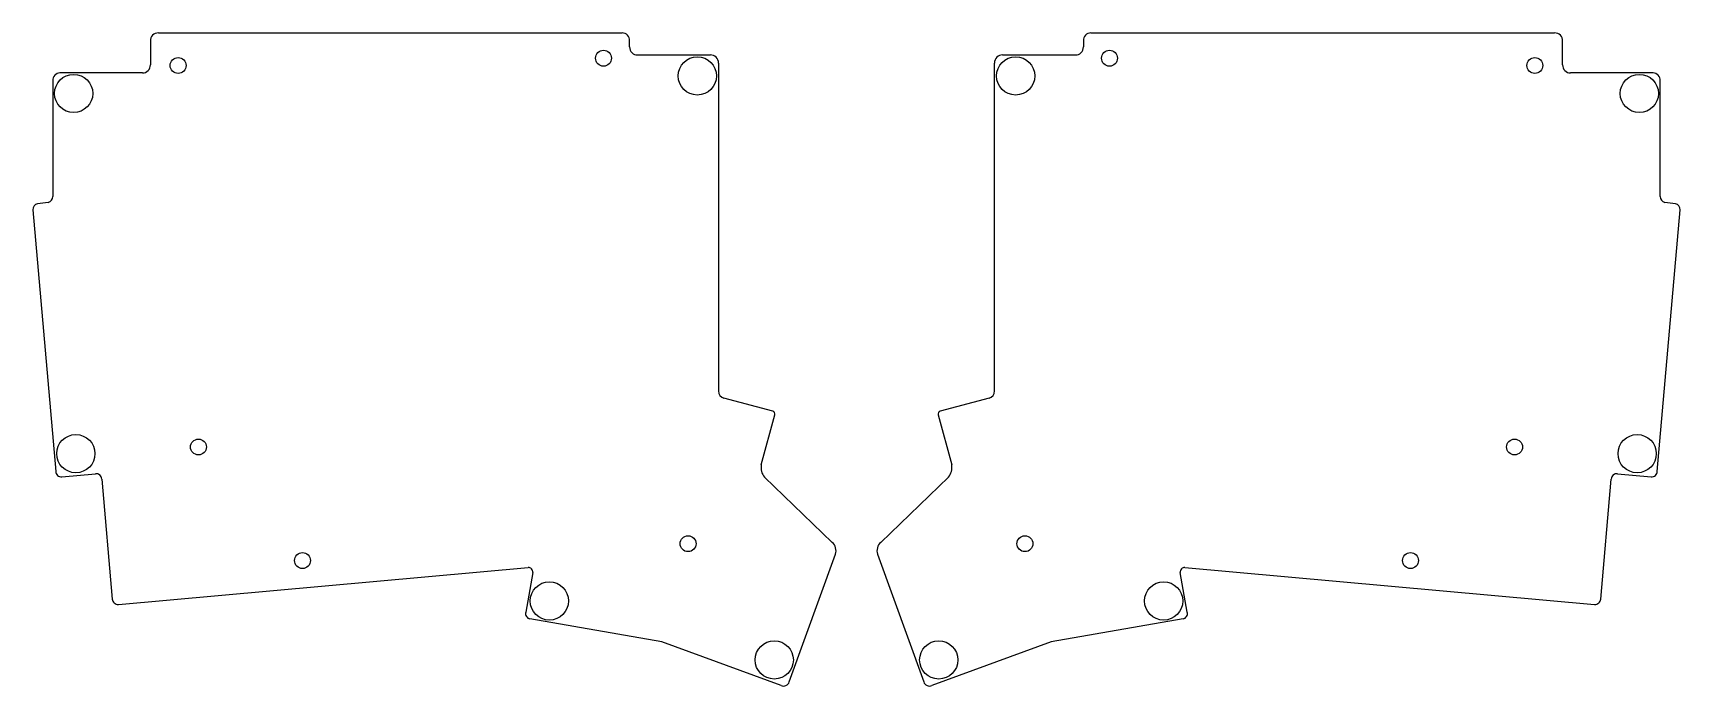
# Model space of a CAD drawing. Extents: x 25 to 253, y -154 to -64.
import ezdxf

# ---------------------------------------------------------------- set-up
doc = ezdxf.new("R2010")
doc.units = 0
doc.layers.add('BLACK', color=7, linetype='CONTINUOUS')

msp = doc.modelspace()

# ---------------------------------------------------------------- linework, layer by layer
at = {"layer": 'BLACK', "linetype": 'CONTINUOUS'}
for p, q in [((42.0393, -63.9255), (106.373, -63.9255)), ((171.385, -63.9255), (235.719, -63.9255)), ((40.9346, -65.0475), (40.9346, -68.3455)), ((107.402, -65.8563), (107.402, -65.009)), ((170.356, -65.009), (170.356, -65.8563)), ((236.824, -68.3455), (236.824, -65.0475)), ((108.507, -66.9794), (118.614, -66.9794)), ((119.734, -68.0991), (119.734, -113.557)), ((158.025, -113.557), (158.025, -68.0991)), ((159.144, -66.9794), (169.251, -66.9794)), ((27.3951, -70.5299), (27.3951, -86.6028)), ((39.8299, -69.4686), (28.3954, -69.4686)), ((249.363, -69.4686), (237.929, -69.4686)), ((250.363, -86.6028), (250.363, -70.5299)), ((24.6491, -88.4533), (27.8024, -124.72)), ((26.7698, -87.4156), (25.2966, -87.6063)), ((249.956, -124.72), (253.109, -88.4533)), ((252.462, -87.6063), (250.989, -87.4156)), ((127.266, -116.378), (120.496, -114.573)), ((157.263, -114.573), (150.492, -116.378)), ((125.677, -123.819), (127.545, -116.886)), ((150.213, -116.886), (152.081, -123.819)), ((28.6494, -125.445), (33.3249, -125.036)), ((126.135, -125.495), (135.524, -134.55)), ((142.234, -134.55), (151.624, -125.495)), ((244.434, -125.036), (249.109, -125.445)), ((34.1951, -125.776), (35.6512, -142.409)), ((242.107, -142.409), (243.563, -125.776)), ((129.538, -153.893), (135.981, -136.201)), ((141.777, -136.201), (148.22, -153.893)), ((36.4915, -143.152), (93.3178, -138.043)), ((93.9645, -138.752), (93.013, -144.241)), ((184.745, -144.241), (183.794, -138.752)), ((184.441, -138.043), (241.267, -143.152)), ((111.86, -148.355), (93.5718, -145.155)), ((184.187, -145.155), (165.899, -148.355)), ((128.421, -154.401), (111.86, -148.355)), ((165.899, -148.355), (149.338, -154.401))]:
    msp.add_line(p, q, dxfattribs=at)
at = {"layer": 'BLACK'}
for centre, radius in [((44.7784, -68.4375), 1.1), ((103.783, -67.4311), 1.1), ((116.801, -69.8784), 2.65), ((160.957, -69.8784), 2.65), ((173.976, -67.4311), 1.1), ((232.98, -68.4375), 1.1), ((30.289, -72.3168), 2.65), ((247.469, -72.3168), 2.65), ((30.5938, -122.253), 2.65), ((47.5978, -121.33), 1.1), ((230.161, -121.33), 1.1), ((247.165, -122.253), 2.65), ((115.517, -134.741), 1.1), ((162.241, -134.741), 1.1), ((62.025, -137.078), 1.1), ((215.733, -137.078), 1.1), ((96.2782, -142.675), 2.65), ((181.48, -142.675), 2.65), ((127.469, -150.854), 2.65), ((150.289, -150.854), 2.65)]:
    msp.add_circle(centre, radius, dxfattribs=at)
for centre, radius, start, end in [((42.0136, -65.0051), 1.0799, -271.362, -177.75), ((106.36, -64.9681), 1.0427, -2.25011, 89.2864), ((171.398, -64.9681), 1.0427, -269.286, -177.75), ((235.745, -65.0051), 1.0799, -2.25004, 91.3617), ((108.482, -65.8987), 1.081, -182.248, -88.6968), ((169.276, -65.8987), 1.081, -91.2979, 2.24801), ((39.8545, -68.388), 1.0809, -91.3056, 2.2536), ((118.642, -68.0712), 1.0921, -1.46358, 91.4712), ((159.116, -68.0711), 1.0921, -271.477, -178.531), ((237.904, -68.388), 1.0809, -182.254, -88.6944), ((28.4474, -70.5197), 1.0523, -267.167, -179.445), ((249.311, -70.5196), 1.0523, -0.56059, 87.1667), ((26.5967, -86.6354), 0.7991, -77.4911, 2.34042), ((251.162, -86.6355), 0.799, -182.348, -102.503), ((25.4047, -88.3599), 0.7613, -261.836, -172.951), ((252.354, -88.3599), 0.7613, -7.04884, 81.8359), ((120.75, -113.589), 1.0167, -181.781, -104.474), ((157.008, -113.589), 1.0167, -75.5201, 1.78131), ((127.177, -116.758), 0.39, -19.1967, 76.8182), ((150.581, -116.758), 0.39, -256.818, -160.803), ((28.5568, -124.696), 0.7548, -178.171, -82.9541), ((33.4246, -125.8), 0.7709, 1.83005, 97.4312), ((127.5, -124.222), 1.8669, -192.479, -137.01), ((150.258, -124.222), 1.8669, -42.9897, 12.4789), ((244.334, -125.8), 0.7709, 82.5688, 178.17), ((249.202, -124.696), 0.7547, -97.0534, -1.82919), ((134.374, -135.757), 1.6679, -15.4227, 46.3818), ((143.385, -135.757), 1.6679, -226.379, -164.578), ((93.3523, -138.661), 0.619, -8.46923, 93.1965), ((184.406, -138.661), 0.619, -273.197, -171.531), ((36.4302, -142.374), 0.7797, -177.437, -85.4875), ((241.328, -142.374), 0.7796, -94.5199, -2.56368), ((93.6984, -144.45), 0.7166, -196.966, -100.177), ((184.06, -144.45), 0.7166, -79.8227, 16.9657), ((128.757, -153.658), 0.8156, -114.369, -16.7376), ((149.001, -153.658), 0.8156, -163.256, -65.6335)]:
    msp.add_arc(centre, radius, start, end, dxfattribs=at)

doc.saveas('drawing.dxf')
